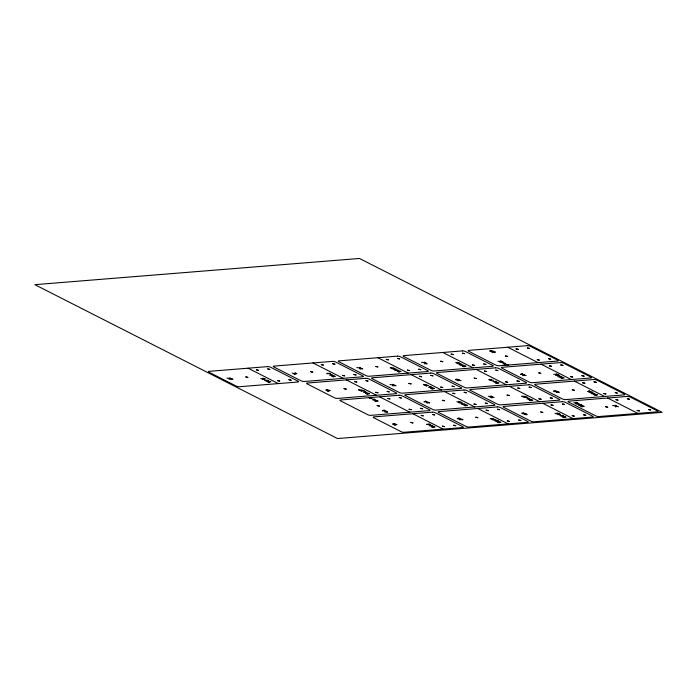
<?xml version="1.0" encoding="UTF-8"?>
<svg xmlns="http://www.w3.org/2000/svg" width="697" height="697" viewBox="0 0 697 697"><rect width="100%" height="100%" fill="white"/><g stroke="black" fill="none" stroke-linecap="round" stroke-linejoin="round"><path stroke-width="1.05" d="M268.389 381.503L268.127 380.989L270.314 381.529M332.861 376.031L332.6 375.517L334.787 376.058M367.058 393.422L366.805 392.908L368.983 393.448M375.674 400.714L375.413 400.2L377.6 400.731M394.302 369.027L394.049 368.513L396.227 369.044M398.545 371.179L398.283 370.665L400.47 371.205M431.983 388.185L431.731 387.671L433.909 388.203M432.584 426.738L432.332 426.224L434.51 426.764M457.415 362.858L457.154 362.344L459.34 362.884M459.227 363.782L458.974 363.268L461.153 363.808M459.123 380.667L458.87 380.153L461.048 380.684M463.47 365.942L463.209 365.428L465.396 365.96M465.126 405.035L464.873 404.521L467.051 405.053M496.456 382.714L496.203 382.2L498.381 382.731M498.425 421.964L498.163 421.45L500.35 421.981M506.188 364.758L505.926 364.243L508.113 364.784M524.205 375.5L523.944 374.986L526.13 375.526M530.208 399.869L529.947 399.355L532.133 399.895M561.686 377.626L561.425 377.112L563.612 377.652M563.498 416.797L563.237 416.283L565.424 416.823M581.76 406.029L581.498 405.515L583.685 406.055M595.133 394.633L594.872 394.119L597.059 394.65M616.575 406.717L616.322 406.203L618.5 406.743M230.69 378.48L226.882 378.096M295.955 373.296L293.646 373.592L292.104 373.017M360.541 367.999L356.733 367.624M425.336 362.675L421.502 362.301M393.84 384.927L390.024 384.544M492.012 396.628L488.248 396.236M616.366 405.82L612.558 405.436M384.378 410.08L382.357 410.777L386.19 411.003M425.937 401.08L423.924 401.777L427.758 402.003M522.497 373.679L520.485 374.376L524.31 374.603M394.607 423.401L392.594 424.098L396.427 424.325M459.227 418.008L457.215 418.705L461.048 418.932M296.844 373.705L293.925 373.94L295.18 374.193M425.397 363.329L426.695 363.224M231.204 379.534L232.223 379.098L228.999 379.177M327.738 373.243L326.719 373.679L329.942 373.592M391.819 368.338L390.285 367.746L393.805 367.816M265.47 379.063L262.551 379.307L263.806 379.56M330.613 374.698L331.911 374.594M500.132 361.682L501.152 361.246L497.928 361.325M396.053 370.49L394.519 369.898L398.048 369.968M460.978 365.245L459.445 364.662L462.974 364.731M501.953 362.606L502.973 362.17L499.749 362.248M335.388 376.363L332.469 376.598L333.724 376.859M270.915 381.834L267.997 382.069L269.251 382.331M401.071 371.51L398.153 371.745L399.407 371.998M465.997 366.273L463.078 366.509L464.333 366.761M503.94 363.425L505.238 363.32M508.723 365.089L505.795 365.324L507.05 365.585M330.291 390.703L327.372 390.939L328.627 391.2M491.725 379.351L488.806 379.586L490.061 379.839M360.035 390.425L358.493 389.832L362.022 389.911M424.961 385.188L423.428 384.596L426.947 384.666M555.936 374.698L556.955 374.263L553.732 374.341M361.935 390.625L360.915 391.069L364.139 390.982M491.551 380.789L490.017 380.205L493.537 380.274M426.773 386.112L425.24 385.519L428.768 385.589M364.81 392.089L366.108 391.984M429.735 386.852L431.034 386.748M498.991 383.045L496.064 383.28L497.318 383.533M369.593 393.753L366.666 393.988L367.92 394.249M434.519 388.517L431.591 388.752L432.846 389.004M564.221 377.957L561.294 378.192L562.549 378.445M372.451 398.118L369.532 398.353L370.787 398.606M373.426 399.381L374.725 399.268M378.21 401.045L375.282 401.28L376.537 401.533M588.643 391.139L589.941 391.034M523.177 396.872L521.644 396.279L525.172 396.358M460.22 403.11L458.687 402.526L462.216 402.596M591.195 392.629L592.215 392.193L588.991 392.272M527.96 398.536L529.258 398.431M462.642 404.338L461.109 403.755L464.629 403.824M592.642 393.936L591.108 393.352L594.637 393.422M385.955 411.648L387.253 411.544M467.661 405.366L464.733 405.602L465.988 405.854M532.735 400.2L529.816 400.435L531.07 400.688M597.66 394.964L594.741 395.199L595.996 395.452M576.01 403.11L577.02 402.666L573.797 402.753M584.286 406.36L581.368 406.595L582.622 406.848M525.433 414.184L526.732 414.079M397.029 424.639L394.11 424.874L395.365 425.126M491.699 419.115L490.165 418.522L493.685 418.601M558.828 414.236L560.127 414.123M435.12 427.069L432.201 427.305L433.456 427.557M500.951 422.295L498.033 422.53L499.287 422.783M566.034 417.128L563.106 417.364L564.361 417.616M502.772 363.79L505.647 363.912L504.14 363.146M424.229 363.686L427.104 363.808L425.597 363.041M329.437 375.064L332.321 375.186L330.805 374.42M587.475 391.505L590.359 391.627L588.843 390.86M428.568 387.21L431.443 387.332L429.936 386.565M526.793 398.902L529.668 399.024L528.152 398.248M363.642 392.455L366.517 392.577L365.01 391.81M372.259 399.738L375.134 399.86L373.618 399.093M557.661 414.593L560.536 414.715L559.029 413.948M524.266 414.541L527.141 414.671L525.625 413.896M384.779 412.005L387.663 412.136L386.147 411.361M505.883 364.609L504.628 364.348L505.194 365.019M561.381 377.469L560.127 377.216L560.693 377.887M523.9 375.343L522.645 375.091L523.203 375.761M457.11 362.71L455.855 362.449L456.422 363.12M458.931 363.634L457.676 363.372L458.234 364.043M463.165 365.786L461.911 365.533L462.468 366.195M594.829 394.476L593.574 394.223L594.132 394.885M616.279 406.569L615.024 406.307L615.582 406.978M496.159 382.557L494.905 382.305L495.462 382.975M458.826 380.51L457.572 380.257L458.129 380.919M581.455 405.872L580.2 405.619L580.758 406.29M393.997 368.87L392.742 368.617L393.308 369.288M398.24 371.022L396.985 370.769L397.543 371.44M529.903 399.712L528.648 399.459L529.206 400.13M431.687 388.029L430.432 387.776L430.99 388.438M563.193 416.64L561.939 416.388L562.505 417.059M332.556 375.883L331.302 375.622L331.859 376.293M464.829 404.879L463.575 404.626L464.132 405.288M366.761 393.274L365.507 393.012L366.064 393.683M498.12 421.807L496.865 421.554L497.423 422.216M375.369 400.557L374.115 400.305L374.681 400.967M268.084 381.355L266.829 381.093L267.387 381.764M432.288 426.581L431.034 426.329L431.591 427M327.302 390.146L325.778 389.989L326.762 390.634L329.69 390.398L327.05 389.78L328.06 390.529M491.185 351.035L489.66 350.861L490.644 351.523L493.563 351.288L490.897 350.713L491.943 351.419M456.857 379.508L455.315 379.377L456.317 379.996L459.236 379.76L456.579 379.168L457.615 379.891M523.29 413.286L521.757 413.155L522.75 413.774L525.669 413.539L523.011 412.946L524.048 413.669M555.073 391.2L553.549 391.043L554.533 391.688L557.452 391.453L554.795 390.851L555.831 391.583M507.764 347.237L538.032 362.623M541.055 364.165L571.322 379.551M574.354 381.093L604.621 396.48M607.645 398.013L637.912 413.408M556.511 373.94L557.722 374.559M558.323 374.864L559.534 375.483M591.77 391.871L592.981 392.489M561.799 376.728L559.935 376.162L559.569 376.546L560.17 376.859L558.872 376.964L557.661 376.345M615.477 405.201L616.401 405.724M494.33 351.584L495.541 352.194M500.707 360.924L501.918 361.543M502.528 361.848L503.739 362.466M558.062 391.758L559.273 392.376L556.241 391.958L556.833 392.568M521.94 373.871L523.247 374.533M576.585 402.343L577.796 402.962M579.442 403.894L577.264 403.363L577.822 404.033L576.524 404.138L575.313 403.519M580.819 404.504L582.03 405.114M442.839 352.473L473.106 367.868M476.129 369.401L506.397 384.788M509.429 386.33L539.696 401.716M542.719 403.258L572.986 418.644M495.523 381.181L496.726 381.799M526.54 396.959L527.751 397.569M562.557 415.264L563.768 415.882M559.072 413.591L556.886 413.051L557.443 413.722L556.145 413.826L554.934 413.208M424.429 362.065L425.353 362.588M491.167 396.001L492.091 396.515M494.19 397.534L492.335 396.976L491.969 397.36L492.57 397.665L491.272 397.769L490.061 397.159M377.913 357.718L408.181 373.104M411.204 374.646L441.471 390.032M444.503 391.566L474.77 406.961M477.793 408.494L508.061 423.881M461.005 401.977L458.818 401.446L459.375 402.108L458.077 402.213L456.866 401.603M496.107 419.829L493.929 419.289L494.487 419.96L493.188 420.064L491.977 419.446M497.484 420.43L498.695 421.049M359.652 367.38L360.584 367.903M361.473 368.304L362.684 368.922L359.652 368.513L360.244 369.122M392.951 384.308L393.875 384.831M394.929 385.223L396.14 385.833M428.359 402.317L429.57 402.927L426.547 402.517L427.139 403.127M461.815 419.228L463.026 419.847M425.379 401.28L426.686 401.942M458.67 418.2L459.985 418.871M312.988 362.954L343.255 378.34M346.278 379.882L376.546 395.269M379.577 396.811L409.845 412.197M412.868 413.739L443.135 429.125M329.193 373.122L330.404 373.74M363.398 390.512L364.609 391.122M429.23 423.976L430.441 424.595M431.652 425.214L432.863 425.823M370.638 397.194L371.849 397.813L368.826 397.395L369.419 398.004M383.812 410.272L385.127 410.942M295.031 372.782L295.946 373.287M394.049 423.602L395.365 424.264M248.062 368.199L278.33 383.585M264.86 378.759L262.682 378.218L263.239 378.889L261.941 378.994L260.73 378.384M268.493 380.606L266.637 380.039L266.271 380.431L266.873 380.736L265.574 380.841L264.363 380.222M231.779 378.776L232.99 379.395M229.801 377.861L230.733 378.384M421.171 415.421L423.384 415.882L421.18 415.395M432.532 414.506L434.745 414.968L432.567 414.445M442.36 426.189L444.573 426.651L442.368 426.163M453.721 425.275L455.934 425.736L453.73 425.248M452.797 393.247L455.019 393.718L452.815 393.221M464.167 392.333L466.38 392.803L464.202 392.272M473.986 404.025L476.208 404.487L474.004 403.99M485.347 403.11L487.569 403.572L485.365 403.075M475.798 417.25L478.02 417.721L475.833 417.189M551.022 404.94L553.235 405.401L551.031 404.913M562.383 404.025L564.596 404.487L562.392 403.99M572.211 415.708L574.424 416.179L572.237 415.656M583.572 414.793L585.785 415.255L583.572 414.793M419.507 376.328L421.72 376.789L419.542 376.267M430.868 375.404L433.081 375.875L430.885 375.378M440.696 387.096L442.909 387.567L440.704 387.07M452.057 386.182L454.27 386.643L452.065 386.147M517.732 388.011L519.945 388.482L517.74 387.976M529.093 387.088L531.306 387.567L529.101 387.062M538.912 398.78L541.133 399.25L538.912 398.78M550.282 397.865L552.494 398.335L550.29 397.83M507.102 395.086L509.315 395.565L507.111 395.06M375.822 366.474L378.035 366.953L375.84 366.439M442.438 400.322L444.651 400.801L442.456 400.296M549.358 365.838L551.571 366.317L549.358 365.838M560.728 364.914L562.932 365.402L560.728 364.914M570.547 376.607L572.76 377.094L570.59 376.546M581.908 375.692L584.121 376.171L581.908 375.692M354.581 381.555L356.794 382.043L354.581 381.555M365.942 380.64L368.155 381.128L365.96 380.606M375.77 392.324L377.983 392.812L375.77 392.324M387.131 391.409L389.344 391.897L387.149 391.383M440.748 361.229L442.952 361.717L440.765 361.194M310.679 371.728L312.892 372.215L310.723 371.667M321.291 364.627L323.504 365.115L321.308 364.601M332.652 363.712L334.865 364.2L332.652 363.712M342.48 375.404L344.684 375.883L342.497 375.369M353.841 374.481L356.054 374.969L353.841 374.481M572.289 389.841L574.494 390.329L572.289 389.841M428.237 424.264L426.642 424.395L429.779 424.447L428.237 424.264M430.659 425.492L429.064 425.623L432.192 425.675L430.659 425.492M494.53 381.468L492.936 381.599L496.064 381.651L494.53 381.468M496.491 420.718L494.905 420.849L498.033 420.892L496.491 420.718M525.555 397.238L523.961 397.368L527.089 397.421L525.555 397.238M561.573 415.551L559.979 415.682L563.106 415.734L561.573 415.551M579.826 404.783L578.24 404.913L581.368 404.966L579.826 404.783M486.097 410.167L488.309 410.655L486.097 410.167M497.458 409.252L499.671 409.74L497.475 409.217M507.285 420.936L509.498 421.432L507.329 420.883M518.646 420.021L520.859 420.509L518.646 420.021M256.365 369.863L258.57 370.36L256.4 369.811M267.726 368.948L269.939 369.445L267.744 368.922M277.554 380.64L279.758 381.128L277.589 380.588M288.915 379.717L291.119 380.213L288.915 379.717M540.724 411.997L542.928 412.493L540.759 411.944M484.441 371.065L486.645 371.571L484.459 371.039M495.802 370.151L498.007 370.647L495.82 370.124M505.63 381.843L507.834 382.339L505.665 381.79M516.991 380.919L519.204 381.39L516.991 380.919M582.657 382.758L584.87 383.219L582.657 382.758M594.018 381.834L596.231 382.305L594.018 381.834M603.846 393.526L606.05 394.023L603.863 393.5M615.207 392.611L617.411 393.108L615.251 392.559M408.878 383.402L411.091 383.881L408.878 383.402M386.225 359.382L388.429 359.852L386.225 359.382M397.586 358.458L399.79 358.938L397.638 358.406M407.405 370.151L409.618 370.621L407.431 370.124M418.766 369.236L420.979 369.706L418.792 369.201M387.88 398.466L390.093 398.945L387.907 398.44M399.242 397.551L401.455 398.031L399.294 397.499M409.069 409.244L411.282 409.723L409.069 409.244M420.43 408.329L422.643 408.799L420.43 408.329M474.16 378.131L476.365 378.61L474.204 378.079M377.182 405.576L379.395 406.055L377.182 405.576M344.013 388.647L346.226 389.126L344.013 388.647M615.956 399.677L618.161 400.156L615.974 399.642M627.317 398.754L629.53 399.242L627.335 398.728M637.145 410.446L639.349 410.925L637.145 410.446M648.506 409.531L650.71 410.01L648.558 409.479M605.658 406.743L607.871 407.231L605.684 406.717M410.899 422.469L413.112 422.948L410.951 422.408M451.151 354.137L453.355 354.616L451.151 354.137M462.512 353.213L464.716 353.701L462.564 353.161M472.339 364.906L474.544 365.394L472.339 364.906M483.701 363.991L485.905 364.47L483.701 363.991M245.806 376.946L248.019 377.434L245.832 376.92M538.764 372.912L540.977 373.4L538.79 372.886M505.464 355.984L507.669 356.472L505.464 355.984M516.076 348.892L518.28 349.38L516.076 348.892M527.437 347.977L529.642 348.465L527.463 347.942M537.265 359.661L539.469 360.149L537.282 359.635M548.626 358.746L550.83 359.234L548.678 358.694M359.478 258.456L34.85 284.664L337.522 438.544L662.15 412.336L359.478 258.456M267.535 366.622L209.109 371.344A2.265 0.636 11.9 0 0 208.995 372.242L236.239 386.094A2.265 0.636 11.9 0 0 239.376 386.73L297.802 382.017A2.265 0.636 11.9 0 0 297.915 381.111L270.671 367.267A2.265 0.636 11.9 0 0 267.535 366.622M332.46 361.386L274.034 366.099A2.265 0.636 11.9 0 0 273.921 367.005L301.165 380.85A2.265 0.636 11.9 0 0 304.301 381.486L362.728 376.772A2.265 0.636 11.9 0 0 362.841 375.875L335.597 362.022A2.265 0.636 11.9 0 0 332.46 361.386M397.395 356.141L338.96 360.863A2.265 0.636 11.9 0 0 338.847 361.76L366.091 375.613A2.265 0.636 11.9 0 0 369.227 376.249L427.653 371.536A2.265 0.636 11.9 0 0 427.766 370.63L400.531 356.786A2.265 0.636 11.9 0 0 397.395 356.141M462.32 350.905L403.885 355.618A2.265 0.636 11.9 0 0 403.772 356.524L431.016 370.368A2.265 0.636 11.9 0 0 434.153 371.004L492.587 366.291A2.265 0.636 11.9 0 0 492.692 365.394L465.457 351.541A2.265 0.636 11.9 0 0 462.32 350.905M527.246 345.66L468.811 350.382A2.265 0.636 11.9 0 0 468.698 351.279L495.942 365.132A2.265 0.636 11.9 0 0 499.078 365.768L557.513 361.055A2.265 0.636 11.9 0 0 557.617 360.149L530.382 346.304A2.265 0.636 11.9 0 0 527.246 345.66M494.365 351.785L491.751 351.994L494.879 352.046L494.365 351.785M365.759 378.314L307.325 383.028A2.265 0.636 11.9 0 0 307.211 383.925L334.455 397.778A2.265 0.636 11.9 0 0 337.592 398.414L396.027 393.7A2.265 0.636 11.9 0 0 396.131 392.803L368.896 378.95A2.265 0.636 11.9 0 0 365.759 378.314M430.685 373.069L372.25 377.791A2.265 0.636 11.9 0 0 372.137 378.689L399.381 392.533A2.265 0.636 11.9 0 0 402.517 393.178L460.952 388.456A2.265 0.636 11.9 0 0 461.057 387.558L433.822 373.705A2.265 0.636 11.9 0 0 430.685 373.069M495.611 367.833L437.176 372.546A2.265 0.636 11.9 0 0 437.063 373.444L464.307 387.297A2.265 0.636 11.9 0 0 467.443 387.933L525.878 383.219A2.265 0.636 11.9 0 0 525.991 382.322L498.747 368.469A2.265 0.636 11.9 0 0 495.611 367.833M560.536 362.588L502.101 367.31A2.265 0.636 11.9 0 0 501.997 368.208L529.232 382.052A2.265 0.636 11.9 0 0 532.369 382.697L590.803 377.974A2.265 0.636 11.9 0 0 590.917 377.077L563.673 363.233A2.265 0.636 11.9 0 0 560.536 362.588M394.955 385.424L392.341 385.633L395.469 385.685L394.955 385.424M558.358 375.064L555.744 375.282L558.872 375.326L558.358 375.064M399.05 395.234L340.615 399.956A2.265 0.636 11.9 0 0 340.511 400.853L367.746 414.706A2.265 0.636 11.9 0 0 370.882 415.342L429.317 410.629A2.265 0.636 11.9 0 0 429.43 409.723L402.186 395.879A2.265 0.636 11.9 0 0 399.05 395.234M463.975 389.998L405.541 394.711A2.265 0.636 11.9 0 0 405.436 395.617L432.671 409.461A2.265 0.636 11.9 0 0 435.808 410.106L494.243 405.384A2.265 0.636 11.9 0 0 494.356 404.487L467.112 390.634A2.265 0.636 11.9 0 0 463.975 389.998M528.901 384.761L470.466 389.475A2.265 0.636 11.9 0 0 470.362 390.372L497.597 404.225A2.265 0.636 11.9 0 0 500.734 404.861L559.168 400.148A2.265 0.636 11.9 0 0 559.282 399.242L532.038 385.397A2.265 0.636 11.9 0 0 528.901 384.761M593.827 379.517L535.401 384.23A2.265 0.636 11.9 0 0 535.287 385.136L562.523 398.98A2.265 0.636 11.9 0 0 565.659 399.625L624.094 394.903A2.265 0.636 11.9 0 0 624.207 394.005L596.963 380.153A2.265 0.636 11.9 0 0 593.827 379.517M432.349 412.162L373.914 416.884A2.265 0.636 11.9 0 0 373.801 417.782L401.045 431.635A2.265 0.636 11.9 0 0 404.182 432.271L462.616 427.549A2.265 0.636 11.9 0 0 462.721 426.651L435.486 412.807A2.265 0.636 11.9 0 0 432.349 412.162M497.275 406.926L438.84 411.639A2.265 0.636 11.9 0 0 438.727 412.537L465.971 426.39A2.265 0.636 11.9 0 0 469.107 427.026L527.542 422.312A2.265 0.636 11.9 0 0 527.646 421.415L500.411 407.562A2.265 0.636 11.9 0 0 497.275 406.926M562.2 401.681L503.765 406.403A2.265 0.636 11.9 0 0 503.652 407.301L530.896 421.154A2.265 0.636 11.9 0 0 534.033 421.79L592.467 417.076A2.265 0.636 11.9 0 0 592.572 416.17L565.337 402.326A2.265 0.636 11.9 0 0 562.2 401.681M627.126 396.445L568.691 401.158A2.265 0.636 11.9 0 0 568.578 402.064L595.822 415.909A2.265 0.636 11.9 0 0 598.958 416.545L657.393 411.831A2.265 0.636 11.9 0 0 657.498 410.934L630.262 397.081A2.265 0.636 11.9 0 0 627.126 396.445M461.85 419.428L459.236 419.646L462.364 419.69L461.85 419.428"/></g></svg>
